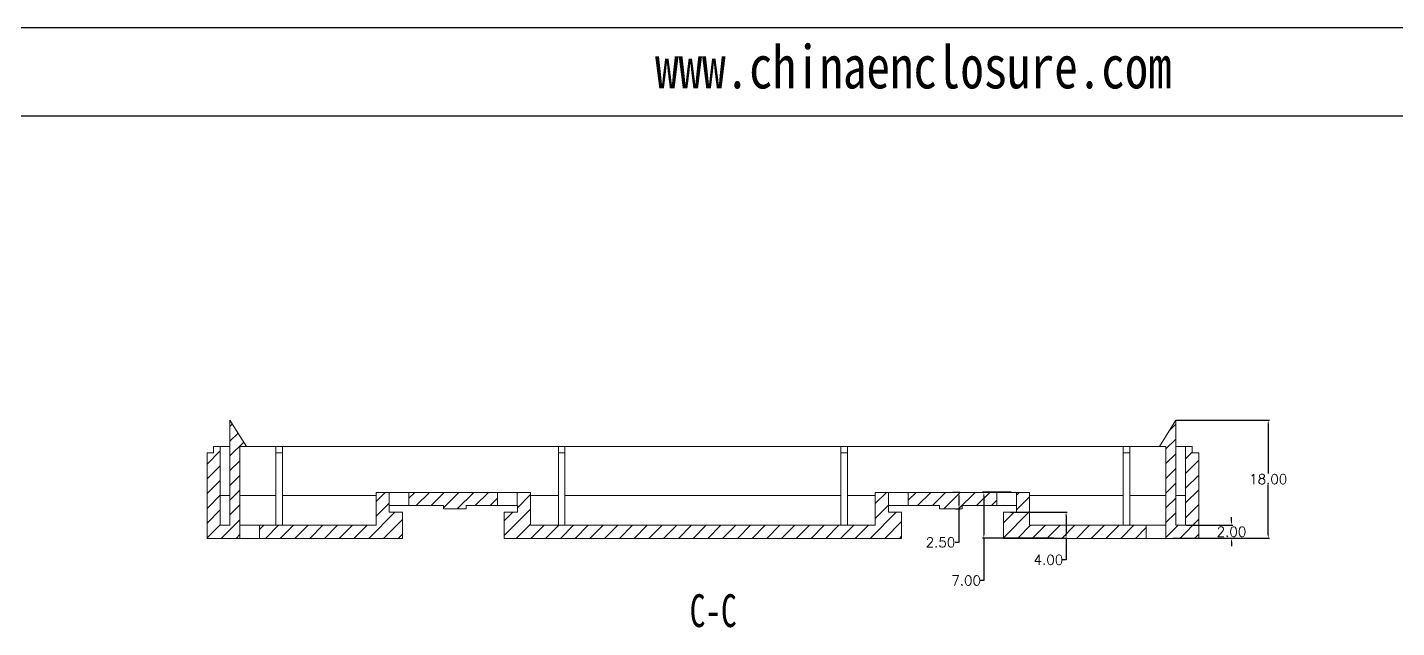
# Model space of a CAD drawing. Header units: inches. Extents: x 1153 to 3231, y 573 to 1137.
# Drawn here: x 1348.8 to 1557.3, y 1046 to 1137.3 of the extents above; entities that cross this region are included whole.
import ezdxf

# ---------------------------------------------------------------- set-up
doc = ezdxf.new("R2010")
doc.units = ezdxf.units.IN
doc.layers.add('10', color=7, linetype='Continuous')
doc.layers.add('文字', color=81, linetype='Continuous')
doc.styles.add('SLDTEXTSTYLE6', font='TXT', dxfattribs={"width": 0.7})
doc.styles.get("Standard").update_dxf_attribs({"font": 'txt', "bigfont": 'gbcbig.shx'})
doc.styles.add('宋体', font='', dxfattribs={"width": 0.8, "height": 3.5})
doc.styles.get('宋体').set_extended_font_data('SimSun')
doc.dimstyles.new('2', dxfattribs={"dimtxt": 1.5, "dimasz": 0.6, "dimexe": 0.18, "dimexo": 0.0625, "dimgap": 0.09, "dimtad": 0, "dimtih": 1, "dimtoh": 1, "dimzin": 0, "dimdsep": 46, "dimtxsty": 'Standard', "dimcen": 0, "dimadec": 0, "dimazin": 2, "dimtfac": 1, "dimtofl": 0, "dimtmove": 0, "dimatfit": 3, "dimfxl": 1, "dimtolj": 1, "dimtzin": 0, "dimarcsym": 0})

# ---------------------------------------------------------------- blocks, each defined once
blk = doc.blocks.new('*D964')
at = {"color": 0, "lineweight": -2, "transparency": 16777216}
for p, q in [((1525.24, 1061.55), (1532.34, 1061.55)), ((1532.16, 1062.15), (1532.16, 1062.75)), ((1525.64, 1059.55), (1532.34, 1059.55)), ((1532.16, 1058.95), (1532.16, 1058.35))]:
    blk.add_line(p, q, dxfattribs=at)
at = {"color": 0, "transparency": 16777216}
for points in [[(1532.06, 1062.15), (1532.26, 1062.15), (1532.16, 1061.55)], [(1532.06, 1058.95), (1532.26, 1058.95), (1532.16, 1059.55)]]:
    blk.add_solid(points, dxfattribs=at)
at = {"layer": 'Defpoints', "color": 0, "transparency": 16777216}
for p in [(1525.17, 1061.55), (1525.57, 1059.55), (1532.16, 1059.55)]:
    blk.add_point(p, dxfattribs=at)
at = {"color": 0, "transparency": 16777216, "insert": (1532.16, 1060.55), "char_height": 1.5, "attachment_point": 5}
blk.add_mtext('\\A1;2.00', dxfattribs=at)
blk = doc.blocks.new('*D965')
at = {"color": 0, "lineweight": -2, "transparency": 16777216}
for p, q in [((1523.74, 1077.55), (1537.93, 1077.55)), ((1537.75, 1076.95), (1537.75, 1069.39)), ((1537.75, 1060.15), (1537.75, 1067.71)), ((1523.21, 1059.55), (1537.93, 1059.55))]:
    blk.add_line(p, q, dxfattribs=at)
at = {"color": 0, "transparency": 16777216}
for points in [[(1537.65, 1076.95), (1537.85, 1076.95), (1537.75, 1077.55)], [(1537.65, 1060.15), (1537.85, 1060.15), (1537.75, 1059.55)]]:
    blk.add_solid(points, dxfattribs=at)
at = {"layer": 'Defpoints', "color": 0, "transparency": 16777216}
for p in [(1523.67, 1077.55), (1537.75, 1077.55), (1523.15, 1059.55)]:
    blk.add_point(p, dxfattribs=at)
at = {"color": 0, "transparency": 16777216, "insert": (1537.75, 1068.55), "char_height": 1.5, "attachment_point": 5}
blk.add_mtext('\\A1;18.00', dxfattribs=at)
blk = doc.blocks.new('*D966')
at = {"color": 0, "lineweight": -2, "transparency": 16777216}
for p, q in [((1498.49, 1063.55), (1507.16, 1063.55)), ((1506.98, 1062.95), (1506.98, 1060.15)), ((1499.15, 1059.55), (1507.16, 1059.55)), ((1506.98, 1059.55), (1506.98, 1056.27)), ((1506.98, 1056.27), (1506.38, 1056.27))]:
    blk.add_line(p, q, dxfattribs=at)
at = {"color": 0, "transparency": 16777216}
for points in [[(1506.88, 1062.95), (1507.08, 1062.95), (1506.98, 1063.55)], [(1506.88, 1060.15), (1507.08, 1060.15), (1506.98, 1059.55)]]:
    blk.add_solid(points, dxfattribs=at)
at = {"layer": 'Defpoints', "color": 0, "transparency": 16777216}
for p in [(1498.42, 1063.55), (1499.08, 1059.55), (1506.98, 1059.55)]:
    blk.add_point(p, dxfattribs=at)
at = {"color": 0, "transparency": 16777216, "insert": (1504.29, 1056.27), "char_height": 1.5, "attachment_point": 5}
blk.add_mtext('\\A1;4.00', dxfattribs=at)
blk = doc.blocks.new('*D967')
at = {"color": 0, "lineweight": -2, "transparency": 16777216}
for p, q in [((1498.61, 1066.55), (1494.27, 1066.55)), ((1494.45, 1065.95), (1494.45, 1060.15)), ((1505.09, 1059.55), (1494.27, 1059.55)), ((1494.45, 1059.55), (1494.45, 1053.13)), ((1494.45, 1053.13), (1493.85, 1053.13))]:
    blk.add_line(p, q, dxfattribs=at)
at = {"color": 0, "transparency": 16777216}
for points in [[(1494.35, 1065.95), (1494.55, 1065.95), (1494.45, 1066.55)], [(1494.35, 1060.15), (1494.55, 1060.15), (1494.45, 1059.55)]]:
    blk.add_solid(points, dxfattribs=at)
at = {"layer": 'Defpoints', "color": 0, "transparency": 16777216}
for p in [(1498.68, 1066.55), (1494.45, 1059.55), (1505.16, 1059.55)]:
    blk.add_point(p, dxfattribs=at)
at = {"color": 0, "transparency": 16777216, "insert": (1491.76, 1053.13), "char_height": 1.5, "attachment_point": 5}
blk.add_mtext('\\A1;7.00', dxfattribs=at)
blk = doc.blocks.new('*D968')
at = {"color": 0, "lineweight": -2, "transparency": 16777216}
for p, q in [((1489.75, 1066.55), (1490.85, 1066.55)), ((1490.67, 1065.95), (1490.67, 1064.65)), ((1490.12, 1064.05), (1490.85, 1064.05)), ((1490.67, 1064.05), (1490.67, 1058.93)), ((1490.67, 1058.93), (1490.07, 1058.93))]:
    blk.add_line(p, q, dxfattribs=at)
at = {"color": 0, "transparency": 16777216}
for points in [[(1490.57, 1065.95), (1490.77, 1065.95), (1490.67, 1066.55)], [(1490.57, 1064.65), (1490.77, 1064.65), (1490.67, 1064.05)]]:
    blk.add_solid(points, dxfattribs=at)
at = {"layer": 'Defpoints', "color": 0, "transparency": 16777216}
for p in [(1489.69, 1066.55), (1490.67, 1066.55), (1490.06, 1064.05)]:
    blk.add_point(p, dxfattribs=at)
at = {"color": 0, "transparency": 16777216, "insert": (1487.85, 1058.93), "char_height": 1.5, "attachment_point": 5}
blk.add_mtext('\\A1;2.50', dxfattribs=at)

msp = doc.modelspace()

# ---------------------------------------------------------------- hatches: boundary and pattern name
at = {"linetype": 'Continuous', "lineweight": 0}
h = msp.add_hatch(dxfattribs=at)
h.set_pattern_fill('ANSI31', color=4, scale=0.5, style=0)
h.paths.add_polyline_path([(1377.174, 1073.546), (1377.174, 1072.546), (1376.174, 1072.546), (1376.174, 1059.546), (1381.174, 1059.546), (1381.174, 1073.546), (1382.174, 1073.546), (1379.674, 1077.546), (1379.674, 1061.546), (1378.174, 1061.546), (1378.174, 1073.546)], flags=0)
h = msp.add_hatch(dxfattribs=at)
h.set_pattern_fill('ANSI31', color=4, scale=0.5, style=0)
h.paths.add_polyline_path([(1527.174, 1059.546), (1527.174, 1072.546), (1526.174, 1072.546), (1526.174, 1073.546), (1525.174, 1073.546), (1525.174, 1061.546), (1523.674, 1061.546), (1523.674, 1077.546), (1521.174, 1073.546), (1522.174, 1073.546), (1522.174, 1059.546)], flags=0)
h = msp.add_hatch(dxfattribs=at)
h.set_pattern_fill('ANSI31', color=4, scale=0.5, style=0)
h.paths.add_polyline_path([(1403.924, 1066.546), (1401.924, 1066.546), (1401.924, 1061.546), (1384.174, 1061.546), (1384.174, 1059.546), (1405.924, 1059.546), (1405.924, 1063.546), (1403.924, 1063.546)], flags=0)
h = msp.add_hatch(dxfattribs=at)
h.set_pattern_fill('ANSI31', color=4, scale=0.5, style=0)
h.paths.add_polyline_path([(1420.398, 1064.546), (1420.398, 1066.546), (1406.924, 1066.546), (1406.924, 1064.546), (1412.193, 1064.546), (1412.193, 1064.046), (1415.654, 1064.046), (1415.654, 1064.546)], flags=0)
h = msp.add_hatch(dxfattribs=at)
h.set_pattern_fill('ANSI31', color=4, scale=0.5, style=0)
h.paths.add_polyline_path([(1477.924, 1061.546), (1425.424, 1061.546), (1425.424, 1066.546), (1423.398, 1066.546), (1423.398, 1064.546), (1423.424, 1064.546), (1423.424, 1063.546), (1421.424, 1063.546), (1421.424, 1059.546), (1481.924, 1059.546), (1481.924, 1063.546), (1479.924, 1063.546), (1479.924, 1064.546), (1479.949, 1064.546), (1479.949, 1066.546), (1477.924, 1066.546)], flags=0)
h = msp.add_hatch(dxfattribs=at)
h.set_pattern_fill('ANSI31', color=4, scale=0.5, style=0)
h.paths.add_polyline_path([(1496.424, 1064.546), (1496.424, 1066.546), (1482.949, 1066.546), (1482.949, 1064.546), (1487.693, 1064.546), (1487.693, 1064.046), (1491.154, 1064.046), (1491.154, 1064.546)], flags=0)
h = msp.add_hatch(dxfattribs=at)
h.set_pattern_fill('ANSI31', color=4, scale=0.5, style=0)
h.paths.add_polyline_path([(1519.174, 1059.546), (1519.174, 1061.546), (1501.424, 1061.546), (1501.424, 1066.546), (1499.424, 1066.546), (1499.424, 1063.546), (1497.424, 1063.546), (1497.424, 1059.546)], flags=0)

# ---------------------------------------------------------------- linework, layer by layer
for p, q in [((1152.911, 1137.308), (1951.065, 1137.308)), ((1173.564, 1123.871), (1937.628, 1123.871))]:
    msp.add_line(p, q)
at = {"color": 7, "linetype": 'Continuous', "lineweight": 15}
for p, q in [((1379.674, 1061.546), (1379.674, 1077.546)), ((1382.174, 1073.546), (1379.674, 1077.546)), ((1521.174, 1073.546), (1523.674, 1077.546)), ((1523.674, 1061.546), (1523.674, 1077.546)), ((1376.174, 1059.546), (1376.174, 1072.546)), ((1377.174, 1072.546), (1376.174, 1072.546)), ((1378.174, 1073.546), (1377.174, 1073.546)), ((1377.174, 1073.546), (1377.174, 1072.546)), ((1378.174, 1061.546), (1378.174, 1073.546)), ((1378.174, 1073.546), (1379.674, 1073.546)), ((1382.174, 1073.546), (1381.174, 1073.546)), ((1381.174, 1073.546), (1381.174, 1059.546)), ((1382.174, 1073.546), (1386.674, 1073.546)), ((1386.674, 1073.546), (1386.674, 1072.546)), ((1387.674, 1073.546), (1386.674, 1073.546)), ((1387.674, 1072.546), (1386.674, 1072.546)), ((1386.674, 1061.574), (1386.674, 1072.546)), ((1387.674, 1072.546), (1387.674, 1073.546)), ((1387.674, 1073.546), (1429.674, 1073.546)), ((1387.674, 1061.574), (1387.674, 1072.546)), ((1429.674, 1073.546), (1429.674, 1072.546)), ((1430.674, 1073.546), (1429.674, 1073.546)), ((1430.674, 1072.546), (1429.674, 1072.546)), ((1429.674, 1061.574), (1429.674, 1072.546)), ((1430.674, 1073.546), (1430.674, 1072.546)), ((1430.674, 1073.546), (1472.674, 1073.546)), ((1430.674, 1061.574), (1430.674, 1072.546)), ((1472.674, 1073.546), (1472.674, 1072.546)), ((1472.674, 1073.546), (1473.674, 1073.546)), ((1472.674, 1061.574), (1472.674, 1072.546)), ((1472.674, 1072.546), (1473.674, 1072.546)), ((1473.674, 1072.546), (1473.674, 1073.546)), ((1473.674, 1073.546), (1515.674, 1073.546)), ((1473.674, 1061.574), (1473.674, 1072.546)), ((1515.674, 1073.546), (1515.674, 1072.546)), ((1515.674, 1073.546), (1516.674, 1073.546)), ((1515.674, 1072.546), (1516.674, 1072.546)), ((1515.674, 1061.574), (1515.674, 1072.546)), ((1516.674, 1073.546), (1516.674, 1072.546)), ((1516.674, 1073.546), (1521.174, 1073.546)), ((1516.674, 1061.574), (1516.674, 1072.546)), ((1521.174, 1073.546), (1522.174, 1073.546)), ((1522.174, 1073.546), (1522.174, 1059.546)), ((1523.674, 1073.546), (1525.174, 1073.546)), ((1525.174, 1073.546), (1525.174, 1061.546)), ((1526.174, 1073.546), (1525.174, 1073.546)), ((1526.174, 1072.546), (1526.174, 1073.546)), ((1527.174, 1072.546), (1526.174, 1072.546)), ((1527.174, 1059.546), (1527.174, 1072.546)), ((1401.924, 1066.046), (1387.674, 1066.046)), ((1401.924, 1066.546), (1401.924, 1061.546)), ((1403.924, 1066.546), (1401.924, 1066.546)), ((1403.924, 1066.546), (1403.924, 1063.546)), ((1406.924, 1066.546), (1403.924, 1066.546)), ((1406.924, 1064.546), (1406.924, 1066.546)), ((1420.398, 1066.546), (1406.924, 1066.546)), ((1420.398, 1066.546), (1420.398, 1064.546)), ((1423.398, 1066.546), (1420.398, 1066.546)), ((1423.398, 1064.546), (1423.398, 1066.546)), ((1425.424, 1066.546), (1423.398, 1066.546)), ((1425.424, 1061.546), (1425.424, 1066.546)), ((1429.674, 1066.046), (1425.424, 1066.046)), ((1472.674, 1066.046), (1430.674, 1066.046)), ((1477.924, 1066.046), (1473.674, 1066.046)), ((1477.924, 1061.546), (1477.924, 1066.546)), ((1479.949, 1066.546), (1477.924, 1066.546)), ((1479.949, 1064.546), (1479.949, 1066.546)), ((1479.949, 1066.546), (1482.949, 1066.546)), ((1482.949, 1066.546), (1482.949, 1064.546)), ((1496.424, 1066.546), (1482.949, 1066.546)), ((1496.424, 1064.546), (1496.424, 1066.546)), ((1496.424, 1066.546), (1499.424, 1066.546)), ((1499.424, 1066.546), (1499.424, 1063.546)), ((1501.424, 1066.546), (1499.424, 1066.546)), ((1501.424, 1066.546), (1501.424, 1061.546)), ((1515.674, 1066.046), (1501.424, 1066.046)), ((1403.924, 1064.546), (1406.924, 1064.546)), ((1403.924, 1063.546), (1405.924, 1063.546)), ((1405.924, 1059.546), (1405.924, 1063.546)), ((1412.193, 1064.546), (1406.924, 1064.546)), ((1412.193, 1064.046), (1412.193, 1064.546)), ((1412.193, 1064.046), (1415.654, 1064.046)), ((1420.398, 1064.546), (1415.654, 1064.546)), ((1415.654, 1064.546), (1415.654, 1064.046)), ((1420.398, 1064.546), (1423.398, 1064.546)), ((1421.424, 1059.546), (1421.424, 1063.546)), ((1421.424, 1063.546), (1423.424, 1063.546)), ((1423.424, 1064.546), (1423.398, 1064.546)), ((1423.424, 1063.546), (1423.424, 1064.546)), ((1479.949, 1064.546), (1479.924, 1064.546)), ((1479.924, 1063.546), (1479.924, 1064.546)), ((1481.924, 1063.546), (1479.924, 1063.546)), ((1482.949, 1064.546), (1479.949, 1064.546)), ((1481.924, 1063.546), (1481.924, 1059.546)), ((1487.693, 1064.546), (1482.949, 1064.546)), ((1487.693, 1064.546), (1487.693, 1064.046)), ((1487.693, 1064.046), (1491.154, 1064.046)), ((1496.424, 1064.546), (1491.154, 1064.546)), ((1491.154, 1064.046), (1491.154, 1064.546)), ((1499.424, 1064.546), (1496.424, 1064.546)), ((1497.424, 1063.546), (1497.424, 1059.546)), ((1499.424, 1063.546), (1497.424, 1063.546)), ((1379.674, 1061.546), (1378.174, 1061.546)), ((1384.174, 1061.546), (1381.174, 1061.546)), ((1384.174, 1059.546), (1384.174, 1061.546)), ((1401.924, 1061.546), (1384.174, 1061.546)), ((1387.674, 1061.574), (1386.674, 1061.574)), ((1477.924, 1061.546), (1425.424, 1061.546)), ((1430.674, 1061.574), (1429.674, 1061.574)), ((1472.674, 1061.574), (1473.674, 1061.574)), ((1519.174, 1061.546), (1501.424, 1061.546)), ((1515.674, 1061.574), (1516.674, 1061.574)), ((1519.174, 1059.546), (1519.174, 1061.546)), ((1519.174, 1061.546), (1522.174, 1061.546)), ((1525.174, 1061.546), (1523.674, 1061.546)), ((1381.174, 1059.546), (1376.174, 1059.546)), ((1381.174, 1059.546), (1384.174, 1059.546)), ((1405.924, 1059.546), (1384.174, 1059.546)), ((1481.924, 1059.546), (1421.424, 1059.546)), ((1519.174, 1059.546), (1497.424, 1059.546)), ((1522.174, 1059.546), (1519.174, 1059.546)), ((1527.174, 1059.546), (1522.174, 1059.546))]:
    msp.add_line(p, q, dxfattribs=at)
at = {"color": 8, "linetype": 'Continuous', "lineweight": 15}
for p, q in [((1379.674, 1066.046), (1378.174, 1066.046)), ((1386.674, 1066.046), (1381.174, 1066.046)), ((1522.174, 1066.046), (1516.674, 1066.046)), ((1525.174, 1066.046), (1523.674, 1066.046))]:
    msp.add_line(p, q, dxfattribs=at)

# ---------------------------------------------------------------- texts
at = {"layer": '10', "color": 0, "insert": (1453.247, 1051.042), "char_height": 5, "attachment_point": 2, "style": 'SLDTEXTSTYLE6'}
msp.add_mtext('C-C', dxfattribs=at)
at = {"layer": '文字', "color": 0, "insert": (1444.404, 1134.599), "char_height": 6.56916, "width": 115.41392, "attachment_point": 1, "style": '宋体'}
msp.add_mtext('www.chinaenclosure.com', dxfattribs=at)

# ---------------------------------------------------------------- dimensions: what is measured, and where the dimension line sits
for base, p1, p2, picture, middle in [((1537.753, 1077.546), (1523.148, 1059.546), (1523.674, 1077.546), '*D965', (1537.753, 1068.546)), ((1532.158, 1059.546), (1525.174, 1061.546), (1525.574, 1059.546), '*D964', (1532.158, 1060.546))]:
    dim = msp.add_linear_dim(base=base, p1=p1, p2=p2, angle=90, dimstyle='2')
    dim.commit()
    dim.dimension.update_dxf_attribs({"geometry": picture, "text_midpoint": middle})
for base, p1, p2, picture, middle in [((1490.668, 1066.546), (1490.06, 1064.046), (1489.687, 1066.546), '*D968', (1487.853, 1058.927)), ((1494.448, 1059.546), (1498.676, 1066.546), (1505.157, 1059.546), '*D967', (1491.758, 1053.129)), ((1506.98, 1059.546), (1498.424, 1063.546), (1499.085, 1059.546), '*D966', (1504.29, 1056.266))]:
    dim = msp.add_linear_dim(base=base, p1=p1, p2=p2, angle=90, dimstyle='2')
    dim.commit()
    dim.dimension.update_dxf_attribs({"geometry": picture, "text_midpoint": middle, "dimtype": 160})

doc.saveas('drawing.dxf')
